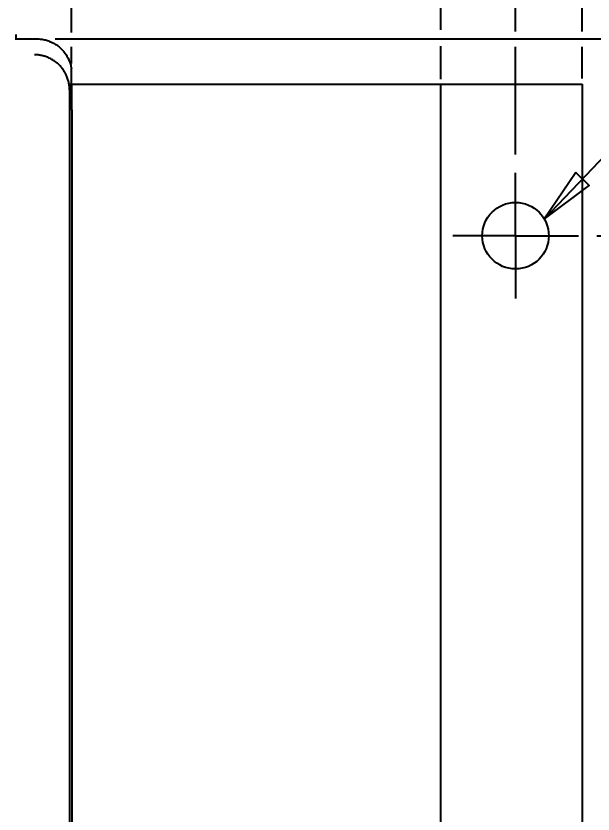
# Model space of a CAD drawing. Extents: x 0 to 34, y -0.3 to 21.7.
# Drawn here: x 19.595 to 21.547, y 14.518 to 17.218 of the extents above; entities that cross this region are included whole.
import ezdxf
from ezdxf.enums import TextEntityAlignment as Align

# ---------------------------------------------------------------- set-up
doc = ezdxf.new("R2010")
doc.units = 0
doc.header["$LTSCALE"] = 1.87
doc.linetypes.add('CENTER', pattern=[0.6, 0.375, -0.075, 0.075, -0.075])
doc.layers.get('0').update_dxf_attribs({"linetype": 'CONTINUOUS'})
doc.layers.add('DEFAULT_1', color=7, linetype='CENTER')
doc.dimstyles.get("Standard").update_dxf_attribs({"dimtxt": 2.5, "dimasz": 2.5, "dimexe": 1.25, "dimexo": 0.625, "dimtad": 1, "dimcen": 2.5, "dimazin": 3, "dimtfac": 1, "dimtmove": 0, "dimatfit": 3})

# ---------------------------------------------------------------- blocks, each defined once
blk = doc.blocks.new('*D0')
at = {"color": 2, "linetype": 'CONTINUOUS'}
for p, q in [((21.2847, 17.1654), (21.2847, 19.613)), ((21.5097, 17.1654), (21.5097, 19.613)), ((21.2847, 19.488), (20.8509, 19.488)), ((21.5097, 19.488), (22.0097, 19.488)), ((21.2847, 16.7495), (21.2847, 17.114)), ((21.5097, 17.0067), (21.5097, 17.114))]:
    blk.add_line(p, q, dxfattribs=at)
for points in [[(21.0972, 19.4567), (21.2847, 19.488), (21.0972, 19.5192), (21.0972, 19.4567)], [(21.6972, 19.5192), (21.5097, 19.488), (21.6972, 19.4567), (21.6972, 19.5192)]]:
    blk.add_lwpolyline(points, dxfattribs=at)
for s, p, p2 in [('.180', (20.0029, 19.408), (20.5149, 19.408)), ('[', (20.0029, 19.168), (20.1309, 19.168)), ('4,57', (20.1309, 19.168), (20.6429, 19.168)), (']', (20.6429, 19.168), (20.7709, 19.168))]:
    blk.add_text(s, height=0.16, dxfattribs=at).set_placement(p, p2, align=Align.FIT)
blk = doc.blocks.new('*D4')
at = {"color": 2, "linetype": 'CONTINUOUS'}
for p, q in [((19.7822, 17.1623), (19.7822, 18.9817)), ((21.0322, 17.1717), (21.0322, 18.9817)), ((20.4072, 18.8567), (19.3103, 18.8567)), ((19.7822, 18.8567), (20.4072, 18.8567)), ((21.0322, 18.8567), (20.4072, 18.8567)), ((19.7822, 17.0574), (19.7822, 17.1143)), ((21.0322, 17.0038), (21.0322, 17.1163))]:
    blk.add_line(p, q, dxfattribs=at)
for points in [[(19.9697, 18.888), (19.7822, 18.8567), (19.9697, 18.8255), (19.9697, 18.888)], [(20.8447, 18.8255), (21.0322, 18.8567), (20.8447, 18.888), (20.8447, 18.8255)]]:
    blk.add_lwpolyline(points, dxfattribs=at)
blk.add_text('FIN HEIGHT', height=0.16, dxfattribs=at).set_placement((17.9503, 18.7767), (19.2303, 18.7767), align=Align.FIT)
blk = doc.blocks.new('*D5')
at = {"color": 2, "linetype": 'CONTINUOUS'}
for p, q in [((19.7275, 17.1406), (21.6658, 17.1406)), ((21.813, 17.1406), (21.8727, 17.1406)), ((22.1101, 17.1406), (25.065, 17.1406)), ((24.94, 17.1406), (24.94, 14.2146)), ((24.94, 7.0583), (24.94, 13.6546)), ((19.7275, 7.0583), (25.065, 7.0583))]:
    blk.add_line(p, q, dxfattribs=at)
for points in [[(24.9713, 16.9531), (24.94, 17.1406), (24.9088, 16.9531), (24.9713, 16.9531)], [(24.9088, 7.2458), (24.94, 7.0583), (24.9713, 7.2458), (24.9088, 7.2458)]]:
    blk.add_lwpolyline(points, dxfattribs=at)
for s, p, p2 in [('8.07', (24.492, 13.9746), (25.004, 13.9746)), ('[', (24.492, 13.7346), (24.62, 13.7346)), ('204,9', (24.62, 13.7346), (25.26, 13.7346)), (']', (25.26, 13.7346), (25.388, 13.7346))]:
    blk.add_text(s, height=0.16, dxfattribs=at).set_placement(p, p2, align=Align.FIT)
blk = doc.blocks.new('*D6')
at = {"color": 2, "linetype": 'CONTINUOUS'}
for p, q in [((23.7869, 17.1406), (23.7869, 17.6406)), ((19.7275, 17.1406), (21.8497, 17.1406)), ((22.0745, 17.1406), (23.9119, 17.1406)), ((21.5597, 16.4745), (23.9119, 16.4745)), ((23.7869, 16.4745), (23.7869, 15.9745))]:
    blk.add_line(p, q, dxfattribs=at)
for points in [[(23.7556, 17.3281), (23.7869, 17.1406), (23.8181, 17.3281), (23.7556, 17.3281)], [(23.8181, 16.287), (23.7869, 16.4745), (23.7556, 16.287), (23.8181, 16.287)]]:
    blk.add_lwpolyline(points, dxfattribs=at)
for s, p, p2 in [('.53', (23.4029, 16.8979), (23.7869, 16.8979)), ('[', (23.4029, 16.6579), (23.5309, 16.6579)), (']', (24.0429, 16.6579), (24.1709, 16.6579)), ('13,5', (23.5309, 16.6579), (24.0429, 16.6579))]:
    blk.add_text(s, height=0.16, dxfattribs=at).set_placement(p, p2, align=Align.FIT)
blk = doc.blocks.new('*D7')
at = {"color": 2, "linetype": 'CONTINUOUS'}
for p, q in [((17.2809, 14.6246), (17.2809, 20.2482)), ((21.5097, 17.2062), (21.5097, 20.2482)), ((17.2809, 20.1232), (18.4825, 20.1232)), ((21.5097, 20.1232), (20.3065, 20.1232))]:
    blk.add_line(p, q, dxfattribs=at)
for points in [[(17.4684, 20.1544), (17.2809, 20.1232), (17.4684, 20.0919), (17.4684, 20.1544)], [(21.3222, 20.0919), (21.5097, 20.1232), (21.3222, 20.1544), (21.3222, 20.0919)]]:
    blk.add_lwpolyline(points, dxfattribs=at)
for s, p, p2 in [('OW', (19.2665, 20.0432), (19.5225, 20.0432)), ('OVERALL WIDTH', (18.5625, 19.8032), (20.2265, 19.8032))]:
    blk.add_text(s, height=0.16, dxfattribs=at).set_placement(p, p2, align=Align.FIT)
blk = doc.blocks.new('*D8')
at = {"color": 2, "linetype": 'CONTINUOUS'}
for p, q in [((17.2809, 14.6246), (17.2809, 18.462)), ((19.7822, 17.2385), (19.7822, 18.462)), ((17.2809, 18.337), (18.095, 18.337)), ((19.7822, 18.337), (19.023, 18.337))]:
    blk.add_line(p, q, dxfattribs=at)
for points in [[(17.4684, 18.3682), (17.2809, 18.337), (17.4684, 18.3057), (17.4684, 18.3682)], [(19.5947, 18.3057), (19.7822, 18.337), (19.5947, 18.3682), (19.5947, 18.3057)]]:
    blk.add_lwpolyline(points, dxfattribs=at)
for s, p, p2 in [('2.00', (18.175, 18.257), (18.687, 18.257)), ('[', (18.175, 18.017), (18.303, 18.017)), ('50,8', (18.303, 18.017), (18.815, 18.017)), (']', (18.815, 18.017), (18.943, 18.017))]:
    blk.add_text(s, height=0.16, dxfattribs=at).set_placement(p, p2, align=Align.FIT)

msp = doc.modelspace()

# ---------------------------------------------------------------- linework, layer by layer
at = {"color": 2, "linetype": 'CONTINUOUS'}
msp.add_line((21.3821, 16.5307), (24.619, 19.9325), dxfattribs=at)
at = {"color": 7, "linetype": 'CONTINUOUS'}
for p, q in [((19.5947, 17.1557), (19.5947, 17.137)), ((19.5947, 17.1406), (19.665, 17.1406)), ((19.7822, 16.9907), (19.7822, 17.0406)), ((19.7812, 16.987), (21.5097, 16.987)), ((19.7822, 16.987), (19.7822, 16.9045)), ((21.0322, 7.212), (21.0322, 16.987)), ((21.5097, 16.987), (21.5097, 7.212)), ((19.776, 16.9681), (19.776, 7.2308)), ((19.7779, 16.9698), (19.7778, 16.965)), ((19.7778, 16.965), (19.7778, 16.9592)), ((19.7779, 16.9712), (19.7779, 16.9725)), ((19.7779, 16.9698), (19.7779, 16.9712)), ((19.7778, 16.9592), (19.7777, 16.9514)), ((19.7777, 16.9514), (19.7777, 16.9432)), ((19.7777, 16.9432), (19.7778, 16.9352)), ((19.7778, 16.9352), (19.7778, 16.9291)), ((19.7778, 16.9291), (19.7779, 16.9247)), ((19.7779, 16.9247), (19.7779, 16.9219)), ((19.7779, 16.9219), (19.778, 16.9194)), ((19.778, 16.9194), (19.778, 16.918)), ((19.778, 16.918), (19.7781, 16.9169)), ((19.7837, 16.9008), (19.7782, 16.9145)), ((19.7837, 16.9008), (19.7837, 7.2981))]:
    msp.add_line(p, q, dxfattribs=at)
for points in [[(19.665, 17.1406), (19.6687, 17.1406), (19.6724, 17.1404), (19.6761, 17.1401), (19.6799, 17.1397), (19.6836, 17.1392), (19.6872, 17.1385), (19.6909, 17.1378), (19.6945, 17.1369), (19.6981, 17.1359), (19.7017, 17.1348), (19.7052, 17.1336), (19.7087, 17.1323), (19.7121, 17.1309), (19.7155, 17.1294), (19.7189, 17.1277), (19.7222, 17.126), (19.7254, 17.1241), (19.7286, 17.1222), (19.7317, 17.1201), (19.7348, 17.118), (19.7378, 17.1157), (19.7407, 17.1134), (19.7435, 17.111), (19.7463, 17.1085), (19.7489, 17.1059), (19.7515, 17.1032), (19.754, 17.1005), (19.7565, 17.0976), (19.7588, 17.0947), (19.761, 17.0917), (19.7632, 17.0886), (19.7653, 17.0855), (19.7672, 17.0823), (19.7691, 17.0791), (19.7708, 17.0758), (19.7724, 17.0724), (19.774, 17.069), (19.7754, 17.0656), (19.7767, 17.0621), (19.7779, 17.0586), (19.779, 17.0551), (19.78, 17.0515), (19.7809, 17.0479), (19.7816, 17.0443), (19.7822, 17.0406)], [(19.776, 16.9681), (19.776, 16.9714), (19.7758, 16.9746), (19.7756, 16.9779), (19.7753, 16.9812), (19.7749, 16.9845), (19.7744, 16.9877), (19.7738, 16.9909), (19.7731, 16.9942), (19.7724, 16.9974), (19.7715, 17.0006), (19.7706, 17.0037), (19.7695, 17.0068), (19.7684, 17.0099), (19.7672, 17.013), (19.7659, 17.016), (19.7645, 17.019), (19.7631, 17.022), (19.7615, 17.0249), (19.7599, 17.0278), (19.7582, 17.0306), (19.7564, 17.0334), (19.7546, 17.0361), (19.7527, 17.0388), (19.7507, 17.0414), (19.7486, 17.044), (19.7465, 17.0465), (19.7442, 17.0489), (19.742, 17.0513), (19.7396, 17.0536), (19.7372, 17.0558), (19.7348, 17.058), (19.7322, 17.0601), (19.7297, 17.0622), (19.727, 17.0642), (19.7243, 17.0661), (19.7216, 17.0679), (19.7188, 17.0696), (19.7159, 17.0713), (19.713, 17.0729), (19.7101, 17.0744), (19.7071, 17.0758), (19.7041, 17.0772), (19.7011, 17.0784), (19.698, 17.0796), (19.6949, 17.0807), (19.6917, 17.0817), (19.6886, 17.0826), (19.6855, 17.0834), (19.6823, 17.0841), (19.6791, 17.0848), (19.676, 17.0853), (19.6728, 17.0858), (19.6697, 17.0862), (19.6665, 17.0864), (19.6634, 17.0866), (19.6603, 17.0868), (19.6573, 17.0868)], [(19.778, 16.9769), (19.7785, 16.9785), (19.779, 16.98), (19.7795, 16.9815), (19.78, 16.9831), (19.7805, 16.9846), (19.7809, 16.9861), (19.7814, 16.9876), (19.7818, 16.9891), (19.7822, 16.9907)], [(19.7779, 16.9725), (19.7779, 16.9755), (19.7779, 16.9758), (19.7779, 16.9761), (19.7779, 16.9764), (19.778, 16.9766), (19.778, 16.9768), (19.778, 16.9769), (19.778, 16.9769)], [(19.7781, 16.9169), (19.7781, 16.9164), (19.7781, 16.9159), (19.7781, 16.9156), (19.7782, 16.9152), (19.7782, 16.915), (19.7782, 16.9147), (19.7782, 16.9146), (19.7782, 16.9145)]]:
    msp.add_lwpolyline(points, dxfattribs=at)
at = {"color": 2, "linetype": 'CONTINUOUS'}
msp.add_lwpolyline([(21.4887, 16.6881), (21.3821, 16.5307), (21.534, 16.645), (21.4887, 16.6881)], dxfattribs=at)
at = {"color": 7, "linetype": 'CONTINUOUS'}
msp.add_circle((21.2847, 16.4745), 0.1125, dxfattribs=at)
at = {"layer": 'DEFAULT_1', "color": 2, "linetype": 'CENTER'}
for q in [(21.2847, 16.687), (21.0722, 16.4745), (21.2847, 16.262), (21.4972, 16.4745)]:
    msp.add_line((21.2847, 16.4745), q, dxfattribs=at)

# ---------------------------------------------------------------- dimensions: what is measured, and where the dimension line sits
at = {"color": 2, "linetype": 'CONTINUOUS'}
for base, p1, p2, picture, middle in [((21.5097, 20.1232), (17.2809, 14.6246), (21.5097, 17.2062), '*D7', (19.3945, 20.0032)), ((21.0322, 18.8567), (19.7822, 17.0574), (21.0322, 17.0038), '*D4', (18.5903, 18.8567)), ((19.7822, 18.337), (17.2809, 14.6246), (19.7822, 17.2385), '*D8', (18.559, 18.217))]:
    dim = msp.add_linear_dim(base=base, p1=p1, p2=p2, dimstyle='Standard', dxfattribs=at)
    dim.commit()
    dim.dimension.update_dxf_attribs({"geometry": picture, "text_midpoint": middle, "dimtype": 128})
for base, p1, p2, angle, picture, middle in [((21.2847418102, 19.487956951), (21.5097418102, 17.0067432323), (21.2847418102, 16.7494598329), 180, '*D0', (20.3869025489, 19.367956951)), ((23.7869, 16.4745), (19.7275, 17.1406), (21.5597, 16.4745), 270, '*D6', (23.7869, 16.8579)), ((24.94, 7.0583), (19.7275, 17.1406), (19.7275, 7.0583), 270, '*D5', (24.94, 13.9346))]:
    dim = msp.add_linear_dim(base=base, p1=p1, p2=p2, angle=angle, dimstyle='Standard', dxfattribs=at)
    dim.commit()
    dim.dimension.update_dxf_attribs({"geometry": picture, "text_midpoint": middle, "dimtype": 128})

doc.saveas('drawing.dxf')
